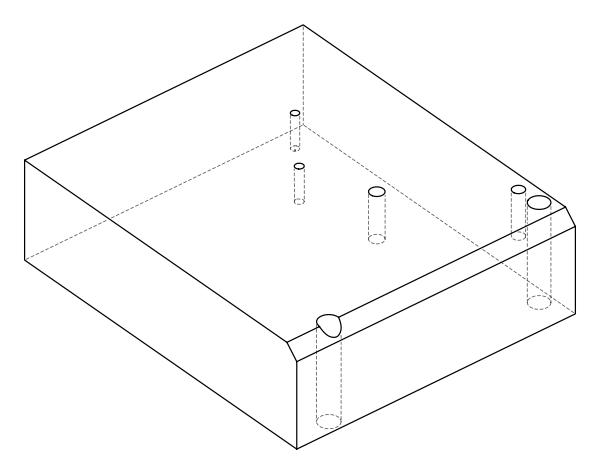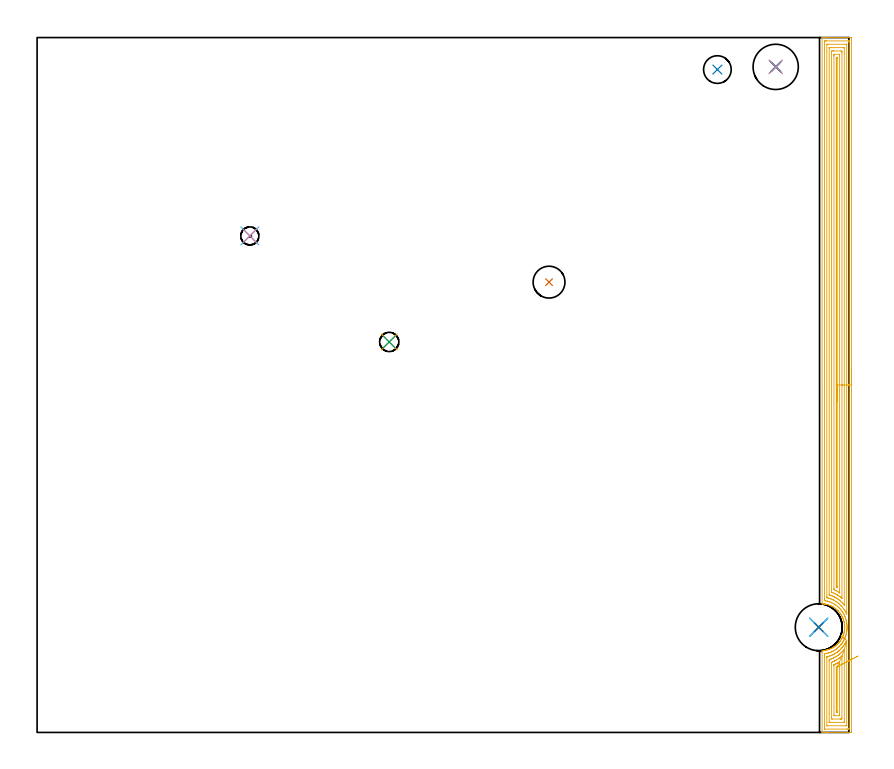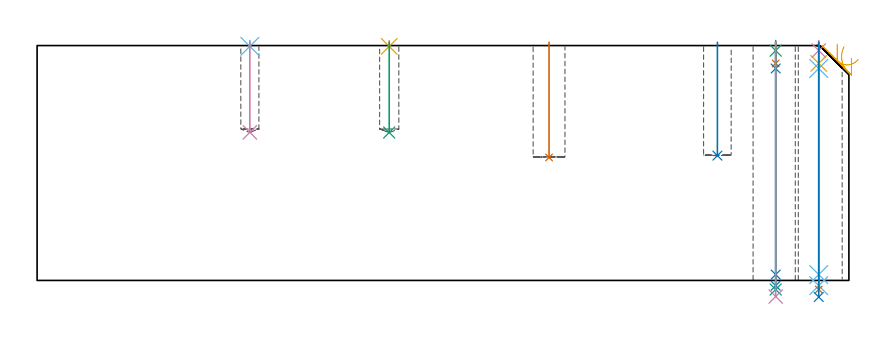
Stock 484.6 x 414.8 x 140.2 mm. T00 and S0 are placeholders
(PLAN: 17 operations, 13 tool changes, 27.7 min)
(1 INDEXABLE_INSERT_DRILL_BLIND_HOLE_FROM_SOLID | STEP1POCKET | NXT0302_009 | 0.28 min | 18838 mm3)
(2 INDEXABLE_INSERT_DRILL_BLIND_HOLE_FROM_SOLID_1 | STEP1POCKET_3 | NXT0302_004 | 0.27 min | 13967 mm3)
(3 SPOT_DRILL | STEP1HOLE | NXT0321_9005460120000 | 0.05 min | 185 mm3)
(4 SPOT_DRILL_1 | STEP1HOLE_1 | NXT0321_9005460120000 | 0.05 min | 180 mm3)
(5 SPOT_DRILL_2 | STEP1POCKET_1 | NXT0321_9005460120000 | 0.03 min | 2 mm3)
(6 SPOT_DRILL_3 | STEP1POCKET_2 | NXT0321_9005460120000 | 0.03 min | 0 mm3)
(7 DRILL_BLIND_HOLE_INTO_CENTER | STEP1HOLE | UGT0301_191 | 0.05 min | 277 mm3)
(8 GUN_DRILL_THROUGH_HOLE | STEP1HOLE | UGT0307_003 | 0.64 min | 4972 mm3)
(9 SPADE_DRILL_TO_ENLARGE_THROUGH_HOLE | STEP1HOLE | UGT0306_008 | 0.59 min | 28211 mm3)
(10 DRILL_TO_ENLARGE_THROUGH_HOLE | STEP1HOLE | UGT0301_389 | 0.61 min | 46543 mm3)
(11 DRILL_BLIND_HOLE_INTO_CENTER_1 | STEP1HOLE_1 | UGT0301_191 | 0.05 min | 274 mm3)
(12 GUN_DRILL_THROUGH_HOLE_1 | STEP1HOLE_1 | UGT0307_003 | 0.64 min | 4978 mm3)
(13 SPADE_DRILL_TO_ENLARGE_THROUGH_HOLE_1 | STEP1HOLE_1 | UGT0306_008 | 0.59 min | 28207 mm3)
(14 DRILL_TO_ENLARGE_THROUGH_HOLE_1 | STEP1HOLE_1 | UGT0301_391 | 0.61 min | 52593 mm3)
(15 DRILL_BLIND_HOLE_INTO_CENTER_2 | STEP1POCKET_1 | NXT0301_086 | 0.22 min | 5211 mm3)
(16 DRILL_BLIND_HOLE_INTO_CENTER_3 | STEP1POCKET_2 | NXT0301_079 | 0.22 min | 4599 mm3)
(17 AREA_MILL | FG_CHAMFER_SURFACE | UGT0205_001 | 22.75 min | 61838 mm3)
(TOOL NXT0302_009 | Index. Insert Drill 19mm [880-D1900L25-05] | D19 PA176 FL95 Z2)
(TOOL NXT0302_004 | Index. Insert Drill 16.5mm [880-D1650L20-05] | D16.5 PA176 FL83 Z2)
(TOOL NXT0321_9005460120000 | NC Spot Drill, 142deg, 12mm, Carbide, Uncoated | D12 PA142 FL30 Z2)
(TOOL UGT0301_191 | Twist Drill 7.1 mm | D7.1 PA118 FL66 Z2)
(TOOL UGT0307_003 | Gun Drill 7 mm | D7 PA130 FL24 Z1)
(TOOL UGT0306_008 | Spade Drill 17.5mm | D17.5 PA132 FL10 Z2)
(TOOL UGT0301_389 | Twist Drill 27 mm | D27 PA118 FL165 Z2)
(TOOL UGT0301_391 | Twist Drill 28 mm | D28 PA118 FL165 Z2)
(TOOL NXT0301_086 | Carbide Drill 11.5mm [860.1-1150-035A1-MM 2214] | D11.5 PA140 FL55 Z2)
(TOOL NXT0301_079 | Carbide Drill 10.8mm [860.1-1080-032A1-MM 2214] | D10.8 PA140 FL55 Z2)
(TOOL UGT0205_001 | Chamfer Mill 20 x 3 x 45 deg. | D20 FL50 Z2)
(OP 1 INDEXABLE_INSERT_DRILL_BLIND_HOLE_FROM_SOLID)
G17 G21 G94 G90
T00 M6
G54
G17 G0 G90 X305.6 Y268.8 S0 M3
G43 Z150.2 H1
G94 G81 G98 Z73.4 F250. R142.2
G80
M5
M2
(OP 2 INDEXABLE_INSERT_DRILL_BLIND_HOLE_FROM_SOLID_1)
G17 G21 G94 G90
T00 M6
G54
G17 G0 G90 X406.1 Y395.7 S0 M3
G43 Z150.2 H1
G94 G81 G98 Z74.5 F250. R142.2
G80
M5
M2
(OP 3 SPOT_DRILL)
G17 G21 G94 G90
T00 M6
G54
G17 G0 G90 X440.9 Y397.3 S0 M3
G43 Z150.2 H0
G94 G81 G98 Z137.2 F250. R143.2
G80
M5
M2
(OP 4 SPOT_DRILL_1)
G17 G21 G94 G90
T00 M6
G54
G17 G0 G90 X466.6 Y62.8 S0 M3
G43 Z150.2 H0
G94 G81 G98 Z137.2 F250. R143.2
G80
M5
M2
(OP 5 SPOT_DRILL_2)
G17 G21 G94 G90
T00 M6
G54
G17 G0 G90 X210.2 Y233.1 S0 M3
G43 Z150.2 H0
G94 G81 G98 Z139.705 F250. R143.2
G80
M5
M2
(OP 6 SPOT_DRILL_3)
G17 G21 G94 G90
T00 M6
G54
G17 G0 G90 X127. Y296.4 S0 M3
G43 Z150.2 H0
G94 G81 G98 Z139.735 F250. R143.2
G80
M5
M2
(OP 7 DRILL_BLIND_HOLE_INTO_CENTER)
G17 G21 G94 G90
T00 M6
G54
G17 G0 G90 X440.9 Y397.3 S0 M3
G43 Z150.2 H0
G94 G81 G98 Z129.55 F250. R142.2
G80
M5
M2
(OP 8 GUN_DRILL_THROUGH_HOLE)
G17 G21 G94 G90
T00 M6
G54
G17 G0 G90 X440.9 Y397.3 M8
G43 Z150.2 H0
Z138.133
S716 M3
G94 G1 Z126.521 F125. M26
G4 X.084
Z3.5 F250.
G4 X.084
Z-3.132 F125.
G4 X.084
M5
M9
G0 Z138.133
Z150.2
M2
(OP 9 SPADE_DRILL_TO_ENLARGE_THROUGH_HOLE)
G17 G21 G94 G90
T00 M6
G54
G17 G0 G90 X440.9 Y397.3 S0 M3
G43 Z150.2 H0
G94 G73 G98 Z-5.396 F250. Q16.177 R142.2
G80
M5
M2
(OP 10 DRILL_TO_ENLARGE_THROUGH_HOLE)
G17 G21 G94 G90
T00 M6
G54
G17 G0 G90 X440.9 Y397.3 S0 M3
G43 Z150.2 H0
G94 G73 G98 Z-9.612 F250. Q24.969 R142.2
G80
M5
M2
(OP 11 DRILL_BLIND_HOLE_INTO_CENTER_1)
G17 G21 G94 G90
T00 M6
G54
G17 G0 G90 X466.6 Y62.8 S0 M3
G43 Z150.2 H0
G94 G81 G98 Z129.55 F250. R142.2
G80
M5
M2
(OP 12 GUN_DRILL_THROUGH_HOLE_1)
G17 G21 G94 G90
T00 M6
G54
G17 G0 G90 X466.6 Y62.8 M8
G43 Z150.2 H0
Z138.373
S716 M3
G94 G1 Z126.521 F125. M26
G4 X.084
Z3.5 F250.
G4 X.084
Z-3.132 F125.
G4 X.084
M5
M9
G0 Z138.373
Z150.2
M2
(OP 13 SPADE_DRILL_TO_ENLARGE_THROUGH_HOLE_1)
G17 G21 G94 G90
T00 M6
G54
G17 G0 G90 X466.6 Y62.8 S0 M3
G43 Z150.2 H0
G94 G73 G98 Z-5.396 F250. Q16.177 R142.2
G80
M5
M2
(OP 14 DRILL_TO_ENLARGE_THROUGH_HOLE_1)
G17 G21 G94 G90
T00 M6
G54
G17 G0 G90 X466.6 Y62.8 S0 M3
G43 Z150.2 H0
G94 G73 G98 Z-9.912 F250. Q25.019 R142.2
G80
M5
M2
(OP 15 DRILL_BLIND_HOLE_INTO_CENTER_2)
G17 G21 G94 G90
T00 M6
G54
G17 G0 G90 X210.2 Y233.1 S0 M3
G43 Z150.2 H1
G94 G81 G98 Z88.3 F250. R142.2
G80
M5
M2
(OP 16 DRILL_BLIND_HOLE_INTO_CENTER_3)
G17 G21 G94 G90
T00 M6
G54
G17 G0 G90 X127. Y296.4 S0 M3
G43 Z150.2 H1
G94 G81 G98 Z88.4 F250. R142.2
G80
M5
M2
(OP 17 AREA_MILL)
G17 G21 G94 G90
T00 M6
G54
G17 G0 G90 X486.1 Y217.4 S1061 M3
G43 Z150.2 H0
Z132.7
G94 G1 Y217.362 Z131.828 F250.
Y217.248 Z130.964
Y217.059 Z130.112
Y216.797 Z129.28
Y216.463 Z128.474
Y216.06 Z127.7
Y215.591 Z126.964
Y215.06 Z126.272
Y214.471 Z125.629
Y213.828 Z125.04
Y213.136 Z124.509
Y212.4 Z124.04
Y211.626 Z123.637
Y210.82 Z123.303
Y209.988 Z123.041
Y209.136 Z122.852
Y208.272 Z122.738
Y207.4 Z122.7
Y0.616
X486.095 Y0.132 Z122.703
X486.092 Y0.01 Z122.706
X485.966 Y0. Z122.832
X472.247 Z136.548
X471.641 Z137.153
X471.097 Z137.7
X470.763 Z138.033
X470.219 Z138.577
X469.885 Z138.91
X468.909 Z139.89
X468.754 Y0.001 Z140.038
X468.701 Y0.002 Z140.091
X468.602 Y0.01 Z140.188
X468.6 Y0.17 Z140.2
Y47.958
X468.607 Y48.8 Z140.193
X468.705 Y48.81 Z140.094
X469.001 Y48.839 Z139.799
X469.598 Y48.888 Z139.2
X469.885 Y48.918 Z138.913
X469.934 Y48.923 Z138.863
X470.492 Y49.017 Z138.307
X470.763 Y49.073 Z138.037
X471.202 Y49.165 Z137.593
X471.384 Y49.203 Z137.413
X471.609 Y49.265 Z137.191
X472.278 Y49.449 Z136.522
X473.17 Y49.755 Z135.628
X473.329 Y49.816 Z135.467
X474.064 Y50.146 Z134.735
X474.276 Y50.254 Z134.522
X474.715 Y50.479 Z134.079
X474.903 Y50.573 Z133.896
X474.957 Y50.6 Z133.843
X475.024 Y50.637 Z133.775
X475.152 Y50.709 Z133.644
X475.255 Y50.774 Z133.544
X475.508 Y50.935 Z133.291
X475.593 Y50.99 Z133.203
X475.669 Y51.038 Z133.129
X475.85 Y51.153 Z132.949
X475.965 Y51.233 Z132.834
X476.033 Y51.28 Z132.764
X476.103 Y51.329 Z132.696
X476.395 Y51.531 Z132.404
X476.472 Y51.584 Z132.325
X476.497 Y51.602 Z132.3
X476.559 Y51.649 Z132.24
X476.743 Y51.791 Z132.056
X477.162 Y52.137 Z131.636
X477.35 Y52.301 Z131.446
X477.492 Y52.424 Z131.306
X477.574 Y52.495 Z131.225
X477.636 Y52.551 Z131.164
X478.053 Y52.964 Z130.746
X478.105 Y53.019 Z130.693
X478.228 Y53.148 Z130.568
X478.392 Y53.317 Z130.406
X478.459 Y53.387 Z130.339
X478.51 Y53.444 Z130.288
X478.528 Y53.464 Z130.27
X478.667 Y53.63 Z130.128
X478.782 Y53.764 Z130.015
X478.871 Y53.869 Z129.927
X479.204 Y54.28 Z129.595
X479.253 Y54.346 Z129.546
X479.421 Y54.572 Z129.377
X479.828 Y55.173 Z128.969
X480.314 Y55.966 Z128.484
X480.369 Y56.066 Z128.428
X480.487 Y56.295 Z128.309
X480.6 Y56.51 Z128.199
X480.816 Y56.959 Z127.981
X481.009 Y57.401 Z127.788
X481.193 Y57.852 Z127.606
X481.208 Y57.89 Z127.592
X481.491 Y58.744 Z127.307
X481.595 Y59.097 Z127.205
X481.622 Y59.19 Z127.178
X481.732 Y59.637 Z127.065
X481.81 Y60.002 Z126.987
X481.827 Y60.083 Z126.97
X481.888 Y60.428 Z126.911
X481.905 Y60.53 Z126.893
X482.021 Y61.423 Z126.777
X482.076 Y62.25 Z126.716
X482.081 Y62.316 Z126.712
X482.087 Y62.549 Z126.709
X482.091 Y62.716 Z126.703
X482.095 Y62.895
X482.09 Y63.143 Z126.705
X482.089 Y63.201 Z126.708
Y63.209
X482.081 Y63.317 Z126.711
X482.066 Y63.655 Z126.728
X482.033 Y64.036 Z126.76
X482.028 Y64.101 Z126.766
X481.924 Y64.929 Z126.869
X481.917 Y64.994 Z126.879
X481.896 Y65.126 Z126.903
X481.843 Y65.441 Z126.955
X481.75 Y65.887 Z127.047
X481.641 Y66.334 Z127.158
X481.517 Y66.78 Z127.283
X481.469 Y66.931 Z127.331
X481.394 Y67.162 Z127.403
X481.374 Y67.227 Z127.424
X481.362 Y67.263 Z127.437
X481.207 Y67.71 Z127.591
X481.035 Y68.14 Z127.764
X480.993 Y68.239 Z127.807
X480.852 Y68.566 Z127.948
X480.669 Y68.949 Z128.13
X480.638 Y69.014 Z128.161
X480.465 Y69.354 Z128.335
X480.411 Y69.458 Z128.388
X480.314 Y69.635 Z128.484
X480.102 Y69.995 Z128.695
X479.882 Y70.351 Z128.916
X479.421 Y71.029 Z129.377
X479.262 Y71.244 Z129.537
X478.901 Y71.694 Z129.897
X478.528 Y72.137 Z130.271
X478.447 Y72.225 Z130.352
X478.375 Y72.302 Z130.422
X478.317 Y72.366 Z130.482
X478.311 Y72.373 Z130.488
X478.143 Y72.546 Z130.656
X478.099 Y72.591 Z130.698
X477.857 Y72.831 Z130.942
X477.789 Y72.896 Z131.007
X477.717 Y72.968 Z131.081
X477.635 Y73.049 Z131.163
X477.193 Y73.436 Z131.605
X476.743 Y73.81 Z132.057
X476.596 Y73.922 Z132.201
X476.472 Y74.01 Z132.323
X476.053 Y74.308 Z132.747
X475.85 Y74.452 Z132.95
X475.566 Y74.639 Z133.231
X475.379 Y74.755 Z133.421
X475.28 Y74.815 Z133.519
X475.154 Y74.885 Z133.641
X474.956 Y74.997 Z133.841
X474.064 Y75.459 Z134.735
X473.788 Y75.588 Z135.008
X473.651 Y75.648 Z135.147
X473.513 Y75.708 Z135.285
X473.398 Y75.753 Z135.399
X473.17 Y75.842 Z135.628
X472.278 Y76.151 Z136.521
X471.385 Y76.397 Z137.415
X470.492 Y76.591 Z138.308
X470.437 Y76.601 Z138.362
X470.241 Y76.626 Z138.558
X469.885 Y76.672 Z138.91
X469.598 Y76.708 Z139.199
X469.039 Y76.756 Z139.76
X469.007 Y76.759 Z139.793
X468.791 Y76.778 Z140.001
X468.701 Y76.788 Z140.091
X468.603 Y76.802 Z140.189
X468.6 Y76.988 Z140.2
Y414.63
X468.602 Y414.79 Z140.188
X468.752 Y414.797 Z140.04
X468.909 Y414.8 Z139.89
X469.217 Z139.582
X469.885 Z138.91
X471.097 Z137.7
X471.641 Z137.153
X480.727 Z128.07
X484.815 Z123.982
X485.088 Z123.71
X485.693 Y414.795 Z123.104
X486.092 Y414.79 Z122.705
X486.096 Y414.593 Z122.702
X486.099 Y414.184 Z122.701
X486.1 Y413.77 Z122.7
Y207.4
X484.686 Z124.114
X484.685 Y2.535 Z124.115
X484.684 Y2.403 Z124.116
X484.679 Y2.032 Z124.121
X484.324 Y2.009 Z124.476
X483.937 Y2.004 Z124.863
X483.454 Y2. Z125.346
X470.281 Z138.519
X470.091 Y2.003 Z138.709
X470.059 Y2.005 Z138.741
X470.03 Y2.009 Z138.77
X470.021 Y2.046 Z138.779
X470.016 Y2.269 Z138.784
X470.015 Y2.403 Z138.785
X470.014 Y3.165 Z138.786
Y45.278
X470.015 Y46.039 Z138.785
X470.016 Y46.171 Z138.784
X470.027 Y46.92 Z138.773
X470.773 Y47.054 Z138.027
X470.824 Y47.065 Z137.976
X471.499 Y47.209 Z137.301
X471.641 Y47.244 Z137.159
X472.196 Y47.394 Z136.604
X472.52 Y47.488 Z136.28
X472.87 Y47.602 Z135.93
X473.398 Y47.785 Z135.402
X473.86 Y47.958 Z134.94
X474.149 Y48.087 Z134.651
X474.276 Y48.147 Z134.524
X474.745 Y48.374 Z134.055
X475.154 Y48.578 Z133.646
X475.332 Y48.67 Z133.468
X475.671 Y48.851 Z133.129
X475.896 Y48.99 Z132.904
X476.033 Y49.078 Z132.767
X476.43 Y49.34 Z132.37
X476.911 Y49.662 Z131.889
X476.959 Y49.695 Z131.841
X477.029 Y49.744 Z131.771
X477.46 Y50.079 Z131.34
X477.789 Y50.344 Z131.011
X477.948 Y50.476 Z130.852
X478.135 Y50.637 Z130.665
X478.415 Y50.894 Z130.385
X478.667 Y51.137 Z130.133
X478.863 Y51.331 Z129.937
X479.058 Y51.531 Z129.742
X479.295 Y51.785 Z129.505
X479.546 Y52.07 Z129.254
X479.844 Y52.424 Z128.956
X480.104 Y52.749 Z128.696
X480.424 Y53.168 Z128.376
X480.486 Y53.254 Z128.314
X480.529 Y53.317 Z128.271
X480.84 Y53.787 Z127.96
X481.11 Y54.21 Z127.69
X481.156 Y54.285 Z127.644
X481.184 Y54.331 Z127.616
X481.302 Y54.53 Z127.498
X481.508 Y54.894 Z127.292
X481.618 Y55.104 Z127.182
X481.808 Y55.482 Z126.992
X482.058 Y55.997 Z126.742
X482.075 Y56.033 Z126.725
X482.18 Y56.278 Z126.62
X482.356 Y56.712 Z126.444
X482.426 Y56.89 Z126.374
X482.591 Y57.366 Z126.209
X482.733 Y57.783 Z126.067
X482.779 Y57.926 Z126.021
X482.811 Y58.035 Z125.989
X483.007 Y58.729 Z125.793
X483.059 Y58.941 Z125.741
X483.168 Y59.458 Z125.632
X483.189 Y59.57 Z125.611
X483.297 Y60.221 Z125.503
X483.33 Y60.463 Z125.47
X483.399 Y61.01 Z125.401
X483.432 Y61.356 Z125.368
X483.466 Y61.836 Z125.334
X483.491 Y62.25 Z125.309
X483.501 Y62.693 Z125.299
X483.5 Y63.143 Z125.3
X483.482 Y63.605 Z125.318
X483.454 Y64.036 Z125.346
X483.4 Y64.582 Z125.4
X483.356 Y64.929 Z125.444
X483.261 Y65.616 Z125.539
X483.226 Y65.822 Z125.574
X483.059 Y66.658 Z125.741
X483.045 Y66.716 Z125.755
X483.04 Y66.735 Z125.76
X482.796 Y67.609 Z126.004
X482.675 Y67.999 Z126.125
X482.501 Y68.502 Z126.299
X482.18 Y69.323 Z126.62
X482.15 Y69.395 Z126.65
X482.126 Y69.451 Z126.674
X481.724 Y70.289 Z127.076
X481.302 Y71.078 Z127.498
X481.244 Y71.182 Z127.556
X481.155 Y71.331 Z127.645
X480.663 Y72.075 Z128.137
X480.424 Y72.427 Z128.376
X480.008 Y72.968 Z128.792
X479.546 Y73.528 Z129.254
X479.251 Y73.862 Z129.549
X478.667 Y74.458 Z130.133
X478.362 Y74.755 Z130.438
X477.789 Y75.249 Z131.011
X477.3 Y75.648 Z131.5
X476.911 Y75.926 Z131.889
X476.052 Y76.521 Z132.748
X476.02 Y76.541 Z132.78
X475.466 Y76.852 Z133.334
X475.154 Y77.015 Z133.646
X474.343 Y77.434 Z134.457
X474.276 Y77.463 Z134.524
X473.67 Y77.712 Z135.13
X473.398 Y77.813 Z135.402
X472.823 Y78.019 Z135.977
X472.52 Y78.112 Z136.28
X471.772 Y78.328 Z137.028
X471.641 Y78.362 Z137.159
X471.596 Y78.374 Z137.204
X470.763 Y78.545 Z138.037
X470.498 Y78.597 Z138.302
X470.115 Y78.657 Z138.685
X470.03 Y78.671 Z138.77
X470.021 Y78.8 Z138.779
X470.016 Y79.088 Z138.784
X470.015 Y79.221 Z138.785
X470.014 Y79.983 Z138.786
X470.015 Y412.265 Z138.785
X470.016 Y412.397 Z138.784
X470.021 Y412.768 Z138.779
X470.376 Y412.791 Z138.424
X470.763 Y412.796 Z138.037
X471.246 Y412.8 Z137.554
X484.419 Z124.381
X484.609 Y412.797 Z124.191
X484.641 Y412.795 Z124.159
X484.67 Y412.791 Z124.13
X484.679 Y412.754 Z124.121
X484.684 Y412.531 Z124.116
X484.685 Y412.397 Z124.115
X484.686 Y411.635 Z124.114
Y207.4
X483.272 Z125.528
X483.271 Y70.749 Z125.529
X483.27 Y70.687 Z125.53
X483.269 Y70.65 Z125.531
X483.236 Y70.715 Z125.564
X483.112 Y70.969 Z125.688
X483.059 Y71.08 Z125.741
X483.01 Y71.182 Z125.79
X482.964 Y71.278 Z125.836
X482.538 Y72.075 Z126.262
X482.18 Y72.696 Z126.62
X482.009 Y72.968 Z126.791
X481.682 Y73.475 Z127.118
X481.411 Y73.862 Z127.389
X481.302 Y74.007 Z127.498
X480.707 Y74.755 Z128.093
X480.424 Y75.096 Z128.376
X479.918 Y75.648 Z128.882
X479.546 Y76.028 Z129.254
X479.007 Y76.541 Z129.793
X478.667 Y76.834 Z130.133
X477.941 Y77.434 Z130.859
X477.789 Y77.546 Z131.011
X477.42 Y77.81 Z131.38
X476.911 Y78.154 Z131.889
X476.649 Y78.328 Z132.151
X476.033 Y78.685 Z132.767
X475.296 Y79.077 Z133.504
X475.154 Y79.148 Z133.646
X475.009 Y79.221 Z133.791
X474.276 Y79.543 Z134.524
X473.751 Y79.755 Z135.049
X473.398 Y79.875 Z135.402
X472.683 Y80.114 Z136.117
X472.52 Y80.159 Z136.28
X472.459 Y80.176 Z136.341
X471.641 Y80.385 Z137.159
X471.453 Y80.436 Z137.347
X471.442 Y80.441 Z137.358
X471.435 Y80.457 Z137.365
X471.432 Y80.531 Z137.368
X471.43 Y80.647 Z137.37
X471.429 Y80.791 Z137.371
X471.428 Y81.007 Z137.372
X471.429 Y410.611 Z137.371
X471.431 Y410.719 Z137.369
X471.433 Y410.772 Z137.367
X471.435 Y410.79 Z137.365
X471.46 Y410.795 Z137.34
X471.641 Y410.798 Z137.159
X472.334 Y410.8 Z136.466
X482.873 Z125.927
X483.059 Y410.797 Z125.741
X483.244 Y410.792 Z125.556
X483.264 Y410.79 Z125.536
X483.266 Y410.777 Z125.534
X483.269 Y410.74 Z125.531
X483.271 Y410.683 Z125.529
Y410.611
X483.272 Y207.4 Z125.528
X481.857 Z126.943
Y76.178
X481.855 Y76.085 Z126.945
X481.853 Y76.039 Z126.947
X481.852 Y76.022 Z126.948
X481.839 Y76.033 Z126.961
X481.726 Y76.166 Z127.074
X481.411 Y76.541 Z127.389
X481.302 Y76.665 Z127.498
X480.588 Y77.434 Z128.212
X480.424 Y77.598 Z128.376
X479.658 Y78.328 Z129.142
X479.546 Y78.425 Z129.254
X478.989 Y78.894 Z129.811
X478.667 Y79.154 Z130.133
X478.582 Y79.221 Z130.218
X478.113 Y79.55 Z130.687
X477.789 Y79.774 Z131.011
X477.285 Y80.114 Z131.515
X476.911 Y80.336 Z131.889
X476.4 Y80.633 Z132.4
X476.033 Y80.824 Z132.767
X475.675 Y81.007 Z133.125
X475.154 Y81.25 Z133.646
X474.721 Y81.449 Z134.079
X474.276 Y81.618 Z134.524
X473.499 Y81.901 Z135.301
X473.349 Y81.95 Z135.451
X472.889 Y82.106 Z135.911
X472.849 Y82.129 Z135.951
X472.847 Y82.171 Z135.953
X472.845 Y82.269 Z135.955
X472.843 Y82.465 Z135.957
Y408.495
X472.845 Y408.684 Z135.955
X472.847 Y408.752 Z135.953
X472.849 Y408.784 Z135.951
X472.865 Y408.79 Z135.935
X472.971 Y408.793 Z135.829
X473.398 Y408.8 Z135.402
X481.326 Z127.474
X481.729 Y408.796 Z127.071
X481.829 Y408.792 Z126.971
X481.849 Y408.79 Z126.951
X481.852 Y408.777 Z126.948
X481.855 Y408.741 Z126.945
X481.856 Y408.663 Z126.944
X481.857 Y404.798 Z126.943
Y207.4
X480.443 Z128.357
Y81.007
X480.44 Y80.114 Z128.36
X480.439 Y80.099 Z128.361
X480.424 Y80.027 Z128.376
X480.312 Y80.114 Z128.488
X479.546 Y80.746 Z129.254
X479.402 Y80.862 Z129.398
X479.214 Y81.007 Z129.586
X478.667 Y81.39 Z130.133
X477.928 Y81.901 Z130.872
X477.789 Y81.987 Z131.011
X477.574 Y82.119 Z131.226
X476.911 Y82.49 Z131.889
X476.34 Y82.794 Z132.46
X476.033 Y82.945 Z132.767
X475.749 Y83.083 Z133.051
X475.154 Y83.346 Z133.646
X474.282 Y83.687 Z134.518
X474.273 Y83.691 Z134.527
X474.26 Y83.703 Z134.54
X474.259 Y83.705 Z134.541
X474.257 Y84.58 Z134.543
X474.258 Y406.163 Z134.542
X474.276 Y406.79 Z134.524
X474.514 Y406.796 Z134.286
X475.154 Y406.799 Z133.646
X475.388 Y406.8 Z133.412
X479.781 Y406.799 Z129.019
X480.424 Y406.79 Z128.376
X480.442 Y406.144 Z128.358
X480.443 Y406.125 Z128.357
Y207.4
X479.029 Z129.771
X479.028 Y83.503 Z129.772
X479.027 Y83.411 Z129.773
X479.026 Y83.39 Z129.774
X479.025 Z129.775
X478.995 Y83.406 Z129.805
X478.868 Y83.483 Z129.932
X478.667 Y83.618 Z130.133
X478.564 Y83.687 Z130.236
X477.789 Y84.144 Z131.011
X477.005 Y84.58 Z131.795
X476.911 Y84.63 Z131.889
X476.813 Y84.68 Z131.987
X476.033 Y85.053 Z132.767
X475.75 Y85.189 Z133.05
X475.7 Y85.215 Z133.1
X475.678 Y85.229 Z133.122
X475.676 Y85.254 Z133.124
X475.673 Y85.351 Z133.127
X475.672 Y85.474 Z133.128
X475.671 Y85.841 Z133.129
Y403.832
X475.672 Y404.358 Z133.128
X475.675 Y404.721 Z133.125
X475.678 Y404.775 Z133.122
X475.684 Y404.79 Z133.116
X475.707 Y404.793 Z133.093
X475.815 Y404.797 Z132.985
X476.033 Y404.799 Z132.767
X478.812 Z129.988
X478.928 Y404.797 Z129.872
X479.005 Y404.792 Z129.795
X479.021 Y404.79 Z129.779
X479.023 Y404.773 Z129.777
X479.026 Y404.726 Z129.774
X479.028 Y404.358 Z129.772
X479.029 Y207.4 Z129.771
X477.615 Z131.185
Y87.26
X477.613 Y86.722 Z131.187
X477.611 Y86.548 Z131.189
X477.608 Y86.456 Z131.192
X477.6 Y86.411 Z131.2
X477.537 Y86.442 Z131.263
X477.351 Y86.536 Z131.449
X477.167 Y86.634 Z131.633
X477.092 Y86.685 Z131.708
X477.09 Y86.814 Z131.71
X477.086 Y87.082 Z131.714
X477.085 Y91.893 Z131.715
Y402.394
X477.087 Y402.572 Z131.713
X477.089 Y402.706 Z131.711
X477.092 Y402.771 Z131.708
X477.098 Y402.79 Z131.702
X477.126 Y402.793 Z131.674
X477.238 Y402.796 Z131.562
X477.566 Y402.798 Z131.234
X477.596 Y402.794 Z131.204
X477.604 Y402.792 Z131.196
X477.608 Y402.756 Z131.192
X477.613 Y402.572 Z131.187
X477.614 Y402.394 Z131.186
X477.615 Y207.4 Z131.185
Y206.528 Z131.223
Y205.663 Z131.337
Y204.812 Z131.526
Y203.98 Z131.788
Y203.174 Z132.122
Y202.4 Z132.525
Y201.664 Z132.994
Y200.972 Z133.525
Y200.329 Z134.114
Y199.74 Z134.757
Y199.208 Z135.45
Y198.74 Z136.185
Y198.337 Z136.959
Y198.003 Z137.765
Y197.741 Z138.597
Y197.552 Z139.449
Y197.438 Z140.314
Y197.4 Z141.185
G0 Z150.2
X481.75 Y56.234
Z139.546
G1 X481.381 Y56.56 Z138.826
X481.061 Y56.843 Z138.065
X480.791 Y57.081 Z137.271
X480.575 Y57.272 Z136.448
X480.413 Y57.415 Z135.602
X480.307 Y57.509 Z134.742
X480.257 Y57.553 Z133.872
X480.264 Y57.546 Z132.999
X480.329 Y57.489 Z132.131
X480.45 Y57.383 Z131.274
X480.626 Y57.227 Z130.434
X480.857 Y57.023 Z129.618
X481.14 Y56.773 Z128.831
X481.473 Y56.479 Z128.081
X481.854 Y56.142 Z127.372
X482.28 Y55.766 Z126.71
X482.747 Y55.353 Z126.1
X483.253 Y54.906 Z125.547
X483.265 Y54.895 Z125.535
X483.268 Y54.891 Z125.532
X483.271 Y54.21 Z125.529
Y53.994
Y4.189
X483.269 Y4.081 Z125.531
X483.267 Y4.028 Z125.533
X483.265 Y4.01 Z125.535
X483.24 Y4.005 Z125.56
X483.059 Y4.002 Z125.741
X482.366 Y4. Z126.434
X471.827 Z136.973
X471.641 Y4.003 Z137.159
X471.456 Y4.008 Z137.344
X471.436 Y4.01 Z137.364
X471.434 Y4.023 Z137.366
X471.431 Y4.06 Z137.369
X471.429 Y4.117 Z137.371
Y4.189
Y44.818
X471.43 Y44.962 Z137.37
X471.433 Y45.077 Z137.367
X471.435 Y45.149 Z137.365
X471.45 Y45.163 Z137.35
X471.641 Y45.211 Z137.159
X471.694 Y45.224 Z137.106
X471.928 Y45.278 Z136.872
X472.393 Y45.407 Z136.407
X472.52 Y45.444 Z136.28
X473.068 Y45.613 Z135.732
X473.398 Y45.723 Z135.402
X473.725 Y45.839 Z135.075
X474.276 Y46.05 Z134.524
X474.362 Y46.084 Z134.438
X474.558 Y46.171 Z134.242
X474.965 Y46.364 Z133.835
X475.154 Y46.456 Z133.646
X475.554 Y46.658 Z133.246
X476.033 Y46.906 Z132.767
X476.134 Y46.961 Z132.666
X476.314 Y47.065 Z132.486
X476.681 Y47.298 Z132.119
X476.911 Y47.448 Z131.889
X477.213 Y47.65 Z131.587
X477.665 Y47.958 Z131.135
X477.737 Y48.011 Z131.063
X477.789 Y48.051 Z131.011
X478.232 Y48.4 Z130.568
X478.667 Y48.753 Z130.133
X478.72 Y48.797 Z130.08
X478.782 Y48.851 Z130.018
X479.188 Y49.219 Z129.612
X479.546 Y49.562 Z129.254
X479.637 Y49.652 Z129.163
X479.728 Y49.744 Z129.072
X480.07 Y50.108 Z128.73
X480.424 Y50.496 Z128.376
X480.49 Y50.571 Z128.311
X480.546 Y50.637 Z128.254
X480.887 Y51.06 Z127.913
X481.262 Y51.531 Z127.538
X481.28 Y51.554 Z127.52
X481.302 Y51.585 Z127.498
X481.642 Y52.078 Z127.158
X481.877 Y52.424 Z126.923
X481.997 Y52.611 Z126.803
X482.18 Y52.905 Z126.62
X482.335 Y53.16 Z126.465
X482.427 Y53.317 Z126.373
X482.656 Y53.727 Z126.144
X482.909 Y54.21 Z125.891
X483.253 Y54.906 Z125.547
X481.851 Y49.562 Z126.949
X481.853 Y49.495 Z126.947
X481.855 Y49.378 Z126.945
X481.857 Y49.18 Z126.943
Y48.851
Y6.305
X481.855 Y6.116 Z126.945
X481.853 Y6.048 Z126.947
X481.851 Y6.016 Z126.949
X481.835 Y6.01 Z126.965
X481.729 Y6.007 Z127.071
X481.302 Y6. Z127.498
X473.374 Z135.426
X472.971 Y6.004 Z135.829
X472.871 Y6.008 Z135.929
X472.851 Y6.01 Z135.949
X472.848 Y6.023 Z135.952
X472.845 Y6.059 Z135.955
X472.844 Y6.137 Z135.956
X472.843 Y11.335 Z135.957
X472.844 Y42.598 Z135.956
X472.846 Y43.159 Z135.954
X472.85 Y43.492 Z135.95
X473.269 Y43.623 Z135.531
X473.398 Y43.666 Z135.402
X473.924 Y43.849 Z134.876
X474.276 Y43.979 Z134.524
X475.079 Y44.308 Z133.721
X475.244 Y44.385 Z133.556
X475.775 Y44.646 Z133.025
X476.033 Y44.777 Z132.767
X476.357 Y44.948 Z132.443
X476.911 Y45.251 Z131.889
X476.928 Y45.26 Z131.872
X476.956 Y45.278 Z131.844
X477.789 Y45.824 Z131.011
X477.995 Y45.962 Z130.805
X478.298 Y46.171 Z130.502
X478.511 Y46.331 Z130.289
X478.667 Y46.452 Z130.133
X479.005 Y46.722 Z129.795
X479.427 Y47.065 Z129.373
X479.491 Y47.12 Z129.309
X479.546 Y47.168 Z129.254
X479.956 Y47.54 Z128.844
X480.424 Y47.988 Z128.376
X480.84 Y48.427 Z127.96
X481.236 Y48.851 Z127.564
X481.268 Y48.886 Z127.532
X481.302 Y48.926 Z127.498
X481.674 Y49.366 Z127.126
X481.757 Y49.463 Z127.043
X481.817 Y49.528 Z126.983
X481.851 Y49.562 Z126.949
X480.424 Y45.572 Z128.376
X480.442 Y45.278 Z128.358
Y45.259
Y8.637
X480.424 Y8.01 Z128.376
X480.186 Y8.004 Z128.614
X479.546 Y8.001 Z129.254
X479.312 Y8. Z129.488
X474.919 Y8.001 Z133.881
X474.276 Y8.01 Z134.524
X474.258 Y8.656 Z134.542
X474.257 Y8.675 Z134.543
Y40.812
X474.258 Y41.705 Z134.542
X474.259 Y41.723 Z134.541
X474.276 Y41.892 Z134.524
X474.771 Y42.095 Z134.029
X475.154 Y42.256 Z133.646
X475.39 Y42.359 Z133.41
X475.921 Y42.598 Z132.879
X475.997 Y42.635 Z132.803
X476.033 Y42.653 Z132.767
X476.58 Y42.934 Z132.22
X476.911 Y43.109 Z131.889
X477.59 Y43.492 Z131.21
X477.713 Y43.569 Z131.087
X477.789 Y43.618 Z131.011
X478.247 Y43.919 Z130.553
X478.667 Y44.199 Z130.133
X478.777 Y44.274 Z130.023
X478.935 Y44.385 Z129.865
X479.284 Y44.651 Z129.516
X479.546 Y44.854 Z129.254
X479.779 Y45.041 Z129.021
X480.069 Y45.278 Z128.731
X480.424 Y45.572 Z128.376
X479.024 Y42.21 Z129.776
X479.025 Y42.207 Z129.775
X479.027 Y42.178 Z129.773
X479.028 Y42.073 Z129.772
X479.029 Y10.968 Z129.771
X479.027 Y10.442 Z129.773
X479.025 Y10.079 Z129.775
X479.022 Y10.025 Z129.778
X479.016 Y10.01 Z129.784
X478.993 Y10.007 Z129.807
X478.885 Y10.003 Z129.915
X478.667 Y10.001 Z130.133
X475.888 Z132.912
X475.772 Y10.003 Z133.028
X475.695 Y10.008 Z133.105
X475.679 Y10.01 Z133.121
X475.677 Y10.027 Z133.123
X475.674 Y10.074 Z133.126
X475.672 Y10.442 Z133.128
X475.671 Y39.919 Z133.129
X475.673 Y40.285 Z133.127
X475.675 Y40.338 Z133.125
X475.678 Y40.366 Z133.122
X475.689 Y40.38 Z133.111
X476.594 Y40.812 Z132.206
X476.806 Y40.918 Z131.994
X476.911 Y40.972 Z131.889
X477.384 Y41.224 Z131.416
X477.789 Y41.448 Z131.011
X477.951 Y41.541 Z130.849
X478.229 Y41.705 Z130.571
X478.938 Y42.162 Z129.862
X479.009 Y42.204 Z129.791
X479.024 Y42.21 Z129.776
X477.614 Y39.203 Z131.186
Y12.406
X477.613 Y12.228 Z131.187
X477.611 Y12.094 Z131.189
X477.608 Y12.029 Z131.192
X477.602 Y12.01 Z131.198
X477.574 Y12.007 Z131.226
X477.462 Y12.004 Z131.338
X477.134 Y12.002 Z131.666
X477.104 Y12.006 Z131.696
X477.096 Y12.008 Z131.704
X477.092 Y12.044 Z131.708
X477.087 Y12.228 Z131.713
X477.086 Y12.406 Z131.714
Y38.132
X477.09 Y38.671 Z131.71
X477.092 Y38.841 Z131.708
X477.102 Y38.933 Z131.698
X477.268 Y39.025 Z131.532
X477.614 Y39.203 Z131.186
X478.216 Y39.512 Z130.635
X478.858 Y39.842 Z130.145
X479.536 Y40.19 Z129.72
X480.244 Y40.554 Z129.363
X480.977 Y40.93 Z129.077
X481.73 Y41.316 Z128.863
X482.496 Y41.71 Z128.725
X483.27 Y42.107 Z128.661
X484.046 Y42.506 Z128.674
X484.818 Y42.902 Z128.763
X485.58 Y43.293 Z128.927
X486.327 Y43.677 Z129.165
X487.052 Y44.049 Z129.476
X487.75 Y44.408 Z129.856
X488.417 Y44.75 Z130.303
X489.046 Y45.073 Z130.814
X489.633 Y45.374 Z131.385
X490.174 Y45.652 Z132.011
G0 Z150.2
M5
M2
